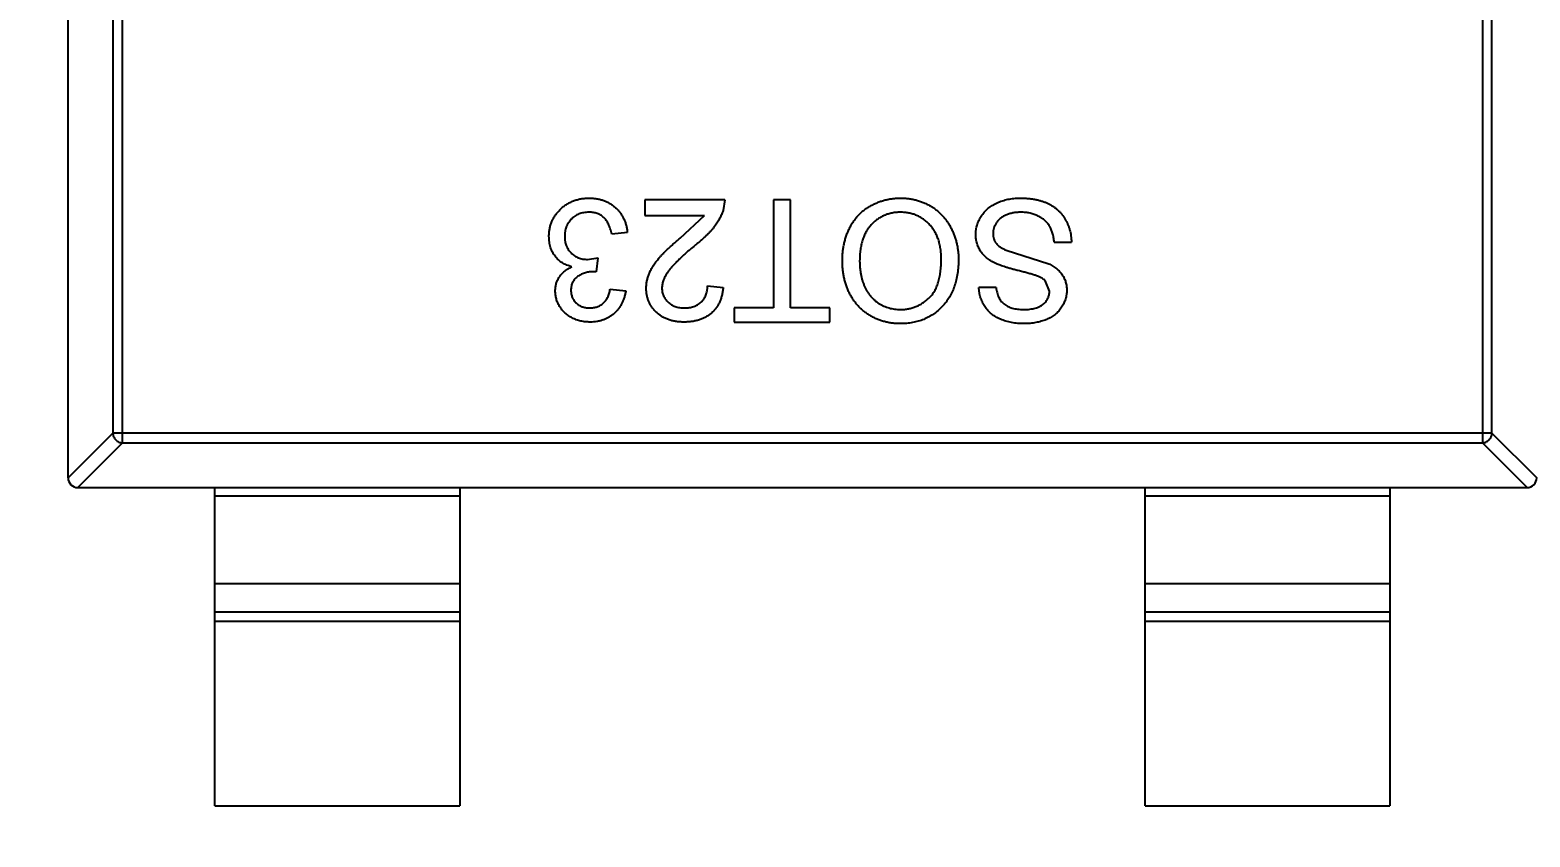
# Model space of a CAD drawing. Header units: inches. Extents: x 398 to 599, y 40 to 151.
# Drawn here: x 549.676 to 552.74, y 80.429 to 82.078 of the extents above; entities that cross this region are included whole.
import ezdxf

# ---------------------------------------------------------------- set-up
doc = ezdxf.new("R2010")
doc.units = ezdxf.units.IN
doc.header["$LTSCALE"] = 1.21
doc.header["$MEASUREMENT"] = 0
doc.header["$PDMODE"] = 3
doc.header["$PDSIZE"] = 0.3125
doc.layers.get('0').update_dxf_attribs({"linetype": 'CONTINUOUS'})
doc.layers.get('Defpoints').update_dxf_attribs({"linetype": 'CONTINUOUS'})
doc.layers.add('DIM', color=3, linetype='CONTINUOUS')
doc.styles.get("Standard").update_dxf_attribs({"font": 'txt', "width": 0.8})
doc.dimstyles.get("Standard").update_dxf_attribs({"dimtxt": 0.15625, "dimasz": 0.1875, "dimexe": 0.125, "dimexo": 0.0625, "dimgap": 0.09, "dimtad": 0, "dimtih": 1, "dimtoh": 1, "dimzin": 4, "dimdsep": 46, "dimtxsty": 'Standard', "dimblk": '_FILLED', "dimblk1": '_FILLED', "dimblk2": '_FILLED', "dimcen": 0.09, "dimazin": 1, "dimtp": 0.01, "dimtm": 0.01, "dimtfac": 1, "dimtofl": 0, "dimtmove": 0, "dimatfit": 3, "dimldrblk": '_FILLED', "dimfxl": 1, "dimtolj": 1, "dimtzin": 4, "dimarcsym": 0})

# ---------------------------------------------------------------- blocks, each defined once
blk = doc.blocks.new('_FILLED')
at = {"color": 0, "linetype": 'ByBlock'}
blk.add_solid([(0, 0), (-1, 0.1667), (-1, -0.1667)], dxfattribs=at)
blk = doc.blocks.new('*D70')
at = {"layer": 'Defpoints', "color": 0}
for p in [(537.241, 87.005), (553.751, 68.4022), (537.241, 64.8591)]:
    blk.add_point(p, dxfattribs=at)
at = {"layer": 'DIM', "color": 0, "lineweight": -2}
for p, q in [((537.241, 86.9425), (537.241, 64.7341)), ((553.751, 68.3397), (553.751, 64.7341)), ((539.241, 64.8591), (542.7394, 64.8591)), ((551.751, 64.8591), (548.2527, 64.8591))]:
    blk.add_line(p, q, dxfattribs=at)
at = {"layer": 'DIM', "color": 0, "lineweight": -2, "xscale": 2, "yscale": 2, "zscale": 2, "rotation": 180}
blk.add_blockref('_FILLED', (537.241, 64.8591), dxfattribs=at)
at = {"layer": 'DIM', "color": 0, "lineweight": -2, "xscale": 2, "yscale": 2, "zscale": 2}
blk.add_blockref('_FILLED', (553.751, 64.8591), dxfattribs=at)
at = {"layer": 'DIM', "color": 0, "insert": (545.496, 64.8591), "char_height": 2, "attachment_point": 5}
blk.add_mtext('\\A1;16.51', dxfattribs=at)

msp = doc.modelspace()

# ---------------------------------------------------------------- linework, layer by layer
at = {"color": 7, "linetype": 'Continuous'}
for p, q in [((549.7537, 81.163), (549.7537, 82.823)), ((549.8451, 82.7318), (549.8451, 81.2541)), ((549.8648, 81.2344), (549.8648, 82.7515)), ((552.6426, 82.7515), (552.6426, 81.2344)), ((552.6623, 81.2541), (552.6623, 82.7318)), ((550.9315, 81.7311), (550.9315, 81.6991)), ((551.095, 81.7311), (550.9315, 81.7311)), ((551.095, 81.7311), (551.0916, 81.7089)), ((551.1944, 81.7311), (551.1944, 81.51)), ((551.2296, 81.7311), (551.1944, 81.7311)), ((551.2296, 81.51), (551.2296, 81.7311)), ((550.9315, 81.6991), (551.0538, 81.6991)), ((551.0041, 81.6527), (551.0538, 81.6991)), ((550.8963, 81.6638), (550.8642, 81.6606)), ((551.6697, 81.6281), (551.7568, 81.6004)), ((551.7681, 81.6446), (551.8033, 81.6446)), ((550.8149, 81.6091), (550.8357, 81.6125)), ((550.8357, 81.6125), (550.8324, 81.5837)), ((550.8324, 81.5837), (550.8278, 81.584)), ((551.7585, 81.5441), (551.7495, 81.5662)), ((550.861, 81.5484), (550.8931, 81.5452)), ((551.0597, 81.5549), (551.0918, 81.5516)), ((551.6495, 81.5516), (551.6142, 81.5516)), ((551.1142, 81.51), (551.1142, 81.4811)), ((551.1944, 81.51), (551.1142, 81.51)), ((551.3097, 81.51), (551.2296, 81.51)), ((551.3097, 81.4811), (551.3097, 81.51)), ((551.1142, 81.4811), (551.3097, 81.4811)), ((549.7537, 81.1627), (549.8451, 81.2541)), ((549.8648, 81.2344), (549.7734, 81.143)), ((552.6623, 81.2541), (549.8451, 81.2541)), ((549.8648, 81.2344), (552.6426, 81.2344)), ((552.734, 81.143), (552.6426, 81.2344)), ((552.6623, 81.2541), (552.7537, 81.1627)), ((549.7737, 81.143), (552.7337, 81.143)), ((550.0537, 80.493), (550.0537, 81.143)), ((550.5537, 81.143), (550.5537, 80.493)), ((551.9537, 80.493), (551.9537, 81.143)), ((552.4537, 81.143), (552.4537, 80.493)), ((550.5537, 81.1252), (550.0537, 81.1252)), ((552.4537, 81.1252), (551.9537, 81.1252)), ((550.0537, 80.9469), (550.5537, 80.9469)), ((551.9537, 80.9469), (552.4537, 80.9469)), ((550.0537, 80.8889), (550.5537, 80.8889)), ((550.5537, 80.8691), (550.0537, 80.8691)), ((551.9537, 80.8889), (552.4537, 80.8889)), ((552.4537, 80.8691), (551.9537, 80.8691)), ((550.0537, 80.493), (550.5537, 80.493)), ((551.9537, 80.493), (552.4537, 80.493))]:
    msp.add_line(p, q, dxfattribs=at)
for centre, radius, start, end in [((553.751, 92.925), 23, 281.22586, 258.77532), ((553.751, 92.925), 22.75, 294.44334, 241.13427), ((549.7737, 81.163), 0.02, 180, 270), ((552.7337, 81.163), 0.02, 270, 0)]:
    msp.add_arc(centre, radius, start, end, dxfattribs=at)
for points, knots in [([(550.736, 81.6559), (550.7361, 81.6586), (550.7362, 81.6639), (550.7373, 81.6717), (550.7392, 81.6791), (550.7418, 81.6863), (550.745, 81.6931), (550.7491, 81.6996), (550.7539, 81.7058), (550.7593, 81.7116), (550.7653, 81.717), (550.7717, 81.7216), (550.7786, 81.7256), (550.7858, 81.7288), (550.7934, 81.7313), (550.8014, 81.7331), (550.8098, 81.7341), (550.8156, 81.7343), (550.8185, 81.7343)], [0, 0, 0, 0, 0.063503, 0.124805, 0.18492, 0.244376, 0.303775, 0.364133, 0.425376, 0.488388, 0.551743, 0.61386, 0.67564, 0.737737, 0.800417, 0.864658, 0.930985, 1, 1, 1, 1]), ([(550.8185, 81.7343), (550.8211, 81.7343), (550.8263, 81.7342), (550.8339, 81.7332), (550.8411, 81.7317), (550.848, 81.7295), (550.8545, 81.7268), (550.8607, 81.7234), (550.8666, 81.7194), (550.8721, 81.7148), (550.8771, 81.7097), (550.8816, 81.7042), (550.8854, 81.6984), (550.8888, 81.6922), (550.8916, 81.6856), (550.8937, 81.6787), (550.8954, 81.6714), (550.896, 81.6664), (550.8963, 81.6638)], [0, 0, 0, 0, 0.067794, 0.133464, 0.196934, 0.258481, 0.319787, 0.380431, 0.44099, 0.502867, 0.564806, 0.625526, 0.685604, 0.746041, 0.807347, 0.869717, 0.93379, 1, 1, 1, 1]), ([(551.3354, 81.6065), (551.3354, 81.6096), (551.3355, 81.6158), (551.3362, 81.6248), (551.3375, 81.6336), (551.3391, 81.6422), (551.3413, 81.6505), (551.3438, 81.6586), (551.347, 81.6664), (551.3505, 81.674), (551.3545, 81.6812), (551.3589, 81.688), (551.3637, 81.6943), (551.3689, 81.7002), (551.3745, 81.7056), (551.3805, 81.7106), (551.3869, 81.7151), (551.3937, 81.7191), (551.4008, 81.7227), (551.408, 81.7258), (551.4153, 81.7285), (551.4228, 81.7306), (551.4304, 81.7323), (551.4381, 81.7335), (551.446, 81.7342), (551.4513, 81.7343), (551.454, 81.7343)], [0, 0, 0, 0, 0.04756, 0.093962, 0.139112, 0.183626, 0.227457, 0.270703, 0.313611, 0.35626, 0.398366, 0.439557, 0.480045, 0.519888, 0.559658, 0.599421, 0.639208, 0.679668, 0.72002, 0.759859, 0.79956, 0.839199, 0.878956, 0.918794, 0.959083, 1, 1, 1, 1]), ([(551.454, 81.7343), (551.4568, 81.7343), (551.4625, 81.7342), (551.4709, 81.7334), (551.4791, 81.7321), (551.4871, 81.7302), (551.4948, 81.7278), (551.5023, 81.7249), (551.5096, 81.7215), (551.5166, 81.7176), (551.5233, 81.7131), (551.5295, 81.7083), (551.5354, 81.7031), (551.5408, 81.6975), (551.5459, 81.6916), (551.5505, 81.6852), (551.5547, 81.6784), (551.5584, 81.6713), (551.5618, 81.664), (551.5646, 81.6565), (551.5671, 81.6489), (551.5691, 81.6412), (551.5706, 81.6334), (551.5717, 81.6255), (551.5725, 81.6175), (551.5725, 81.6121), (551.5726, 81.6094)], [0, 0, 0, 0, 0.044697, 0.088534, 0.131409, 0.173814, 0.215715, 0.257247, 0.298848, 0.340604, 0.382029, 0.42297, 0.463632, 0.504048, 0.544591, 0.584964, 0.626265, 0.667979, 0.709943, 0.751382, 0.792619, 0.833948, 0.875008, 0.916446, 0.957907, 1, 1, 1, 1]), ([(551.6078, 81.6602), (551.6079, 81.6634), (551.6082, 81.6699), (551.6104, 81.6795), (551.6139, 81.6888), (551.618, 81.6961), (551.6219, 81.7017), (551.6252, 81.7058), (551.6288, 81.7095), (551.6327, 81.713), (551.6369, 81.7163), (551.6414, 81.7193), (551.6462, 81.7221), (551.653, 81.7256), (551.6621, 81.7291), (551.6737, 81.7321), (551.6859, 81.734), (551.6943, 81.7342), (551.6986, 81.7343)], [0, 0, 0, 0, 0.074816, 0.148535, 0.223872, 0.301297, 0.340894, 0.38034, 0.420127, 0.45995, 0.500831, 0.541907, 0.584439, 0.62808, 0.717267, 0.80786, 0.901925, 1, 1, 1, 1]), ([(551.6986, 81.7343), (551.7013, 81.7343), (551.7067, 81.7343), (551.7145, 81.7337), (551.722, 81.733), (551.7292, 81.7318), (551.736, 81.7303), (551.7425, 81.7285), (551.7487, 81.7264), (551.7545, 81.724), (551.76, 81.7211), (551.7652, 81.7181), (551.7701, 81.7146), (551.7746, 81.7107), (551.779, 81.7067), (551.7829, 81.7022), (551.7866, 81.6974), (551.7899, 81.6923), (551.7929, 81.6869), (551.7956, 81.6814), (551.7978, 81.6757), (551.7997, 81.6698), (551.8012, 81.6638), (551.8023, 81.6575), (551.8031, 81.6511), (551.8032, 81.6468), (551.8033, 81.6446)], [0, 0, 0, 0, 0.052493, 0.102825, 0.151397, 0.198033, 0.242876, 0.285999, 0.327849, 0.368395, 0.407852, 0.446838, 0.485166, 0.523341, 0.561602, 0.59992, 0.638496, 0.677791, 0.71729, 0.756605, 0.796068, 0.835886, 0.875714, 0.916263, 0.95776, 1, 1, 1, 1]), ([(550.8173, 81.7055), (550.8155, 81.7055), (550.812, 81.7054), (550.8068, 81.7047), (550.8018, 81.7036), (550.7972, 81.702), (550.7929, 81.7), (550.7888, 81.6975), (550.785, 81.6946), (550.7815, 81.6912), (550.7784, 81.6875), (550.7756, 81.6836), (550.7733, 81.6795), (550.7713, 81.6752), (550.7699, 81.6706), (550.7688, 81.6658), (550.7682, 81.6608), (550.7681, 81.6574), (550.7681, 81.6557)], [0, 0, 0, 0, 0.069461, 0.135658, 0.19962, 0.261651, 0.322053, 0.38234, 0.443223, 0.50493, 0.56682, 0.6276, 0.687476, 0.747351, 0.808174, 0.870133, 0.933721, 1, 1, 1, 1]), ([(550.8642, 81.6606), (550.8638, 81.6625), (550.863, 81.6663), (550.8614, 81.6716), (550.8597, 81.6766), (550.8576, 81.681), (550.8556, 81.6852), (550.8532, 81.6888), (550.8506, 81.6921), (550.8479, 81.695), (550.8449, 81.6975), (550.8417, 81.6997), (550.8382, 81.7015), (550.8345, 81.7029), (550.8305, 81.7041), (550.8264, 81.7049), (550.8219, 81.7054), (550.8189, 81.7055), (550.8173, 81.7055)], [0, 0, 0, 0, 0.082566, 0.15976, 0.233155, 0.301356, 0.365752, 0.426437, 0.484185, 0.539549, 0.593156, 0.647048, 0.701446, 0.757, 0.81384, 0.873058, 0.934963, 1, 1, 1, 1]), ([(551.0916, 81.7089), (551.0906, 81.706), (551.0884, 81.7), (551.084, 81.6914), (551.0789, 81.6828), (551.0739, 81.6759), (551.0693, 81.6703), (551.0654, 81.666), (551.0612, 81.6615), (551.0565, 81.657), (551.0515, 81.6523), (551.046, 81.6474), (551.0402, 81.6425), (551.0361, 81.6393), (551.034, 81.6376)], [0, 0, 0, 0, 0.100388, 0.204407, 0.310686, 0.422157, 0.480685, 0.543238, 0.6095, 0.679555, 0.753841, 0.831641, 0.913813, 1, 1, 1, 1]), ([(551.4541, 81.7055), (551.4511, 81.7054), (551.4453, 81.7053), (551.4368, 81.7041), (551.4286, 81.702), (551.4209, 81.6992), (551.4136, 81.6955), (551.4066, 81.6911), (551.4001, 81.6857), (551.394, 81.6797), (551.3885, 81.6729), (551.3836, 81.6654), (551.3797, 81.6572), (551.3763, 81.6483), (551.3738, 81.6387), (551.3719, 81.6285), (551.3708, 81.6176), (551.3707, 81.6101), (551.3706, 81.6063)], [0, 0, 0, 0, 0.061055, 0.119545, 0.176806, 0.232956, 0.288583, 0.344667, 0.401662, 0.46054, 0.520477, 0.581213, 0.643431, 0.707961, 0.775371, 0.846414, 0.921152, 1, 1, 1, 1]), ([(551.5373, 81.6098), (551.5372, 81.6134), (551.5371, 81.6205), (551.5359, 81.6307), (551.5341, 81.6404), (551.5316, 81.6496), (551.5282, 81.658), (551.5241, 81.666), (551.5193, 81.6733), (551.5138, 81.68), (551.5077, 81.686), (551.5011, 81.6912), (551.4942, 81.6956), (551.4869, 81.6992), (551.4793, 81.702), (551.4712, 81.704), (551.4628, 81.7053), (551.457, 81.7054), (551.4541, 81.7055)], [0, 0, 0, 0, 0.075964, 0.148125, 0.217201, 0.2833, 0.347202, 0.4093, 0.470426, 0.531588, 0.591739, 0.650258, 0.707303, 0.764208, 0.821148, 0.879119, 0.938423, 1, 1, 1, 1]), ([(551.7002, 81.7055), (551.6973, 81.7054), (551.6918, 81.7053), (551.6839, 81.7041), (551.6764, 81.7024), (551.6695, 81.6997), (551.6632, 81.6966), (551.6578, 81.6927), (551.6531, 81.6883), (551.6495, 81.6834), (551.6466, 81.6782), (551.6446, 81.6728), (551.6433, 81.6674), (551.6431, 81.6637), (551.6431, 81.6619)], [0, 0, 0, 0, 0.105584, 0.205868, 0.300947, 0.393002, 0.480949, 0.562874, 0.641461, 0.717742, 0.791772, 0.862716, 0.931777, 1, 1, 1, 1]), ([(551.7681, 81.6446), (551.7677, 81.6478), (551.7669, 81.6538), (551.7649, 81.6625), (551.7622, 81.6702), (551.7588, 81.6772), (551.7544, 81.6833), (551.7491, 81.6889), (551.7427, 81.6936), (551.7355, 81.6979), (551.7274, 81.7013), (551.7187, 81.7037), (551.7096, 81.7052), (551.7034, 81.7054), (551.7002, 81.7055)], [0, 0, 0, 0, 0.093796, 0.180188, 0.260363, 0.334847, 0.407093, 0.481448, 0.559271, 0.64227, 0.728586, 0.815978, 0.906035, 1, 1, 1, 1]), ([(551.6512, 81.5997), (551.6494, 81.6006), (551.6459, 81.6022), (551.6409, 81.605), (551.6362, 81.6078), (551.6319, 81.6109), (551.628, 81.6142), (551.6244, 81.6176), (551.6212, 81.6211), (551.6184, 81.6249), (551.6159, 81.6288), (551.6137, 81.6329), (551.6119, 81.6371), (551.6104, 81.6414), (551.6093, 81.6459), (551.6084, 81.6505), (551.6079, 81.6553), (551.6078, 81.6585), (551.6078, 81.6602)], [0, 0, 0, 0, 0.074931, 0.147078, 0.216364, 0.282503, 0.346688, 0.408836, 0.469262, 0.528432, 0.587001, 0.644416, 0.702189, 0.759767, 0.81849, 0.877633, 0.93802, 1, 1, 1, 1]), ([(551.6431, 81.6619), (551.6432, 81.6601), (551.6433, 81.6565), (551.6444, 81.6514), (551.6464, 81.6467), (551.6491, 81.6422), (551.6528, 81.6381), (551.6574, 81.6344), (551.6632, 81.631), (551.6675, 81.6291), (551.6697, 81.6281)], [0, 0, 0, 0, 0.117768, 0.230176, 0.339843, 0.450625, 0.566943, 0.696021, 0.839438, 1, 1, 1, 1]), ([(550.7829, 81.5943), (550.7811, 81.5947), (550.7776, 81.5956), (550.7726, 81.5974), (550.7678, 81.5996), (550.7633, 81.602), (550.7592, 81.6049), (550.7553, 81.6081), (550.7517, 81.6117), (550.7485, 81.6155), (550.7455, 81.6196), (550.743, 81.6241), (550.7409, 81.6288), (550.739, 81.6337), (550.7377, 81.6389), (550.7368, 81.6444), (550.7361, 81.6501), (550.7361, 81.6539), (550.736, 81.6559)], [0, 0, 0, 0, 0.065828, 0.128938, 0.190858, 0.251186, 0.310974, 0.37005, 0.429672, 0.489507, 0.549975, 0.610075, 0.670915, 0.732909, 0.796711, 0.861825, 0.929892, 1, 1, 1, 1]), ([(550.7681, 81.6557), (550.7681, 81.654), (550.7682, 81.6508), (550.7688, 81.646), (550.7698, 81.6415), (550.7713, 81.6372), (550.7732, 81.6331), (550.7754, 81.6293), (550.7782, 81.6256), (550.7812, 81.6223), (550.7846, 81.6192), (550.7883, 81.6165), (550.7922, 81.6142), (550.7963, 81.6124), (550.8006, 81.6109), (550.8052, 81.6099), (550.81, 81.6092), (550.8133, 81.6092), (550.8149, 81.6091)], [0, 0, 0, 0, 0.067051, 0.13118, 0.193722, 0.254499, 0.314763, 0.375117, 0.436023, 0.498297, 0.560571, 0.621619, 0.681973, 0.742853, 0.804272, 0.867473, 0.932273, 1, 1, 1, 1]), ([(550.9347, 81.5501), (550.9348, 81.5526), (550.9349, 81.5576), (550.936, 81.565), (550.9379, 81.5723), (550.9403, 81.5796), (550.9436, 81.587), (550.9479, 81.5945), (550.9531, 81.6022), (550.9581, 81.6087), (550.9628, 81.6142), (550.967, 81.6187), (550.9718, 81.6235), (550.977, 81.6287), (550.983, 81.6342), (550.9895, 81.6401), (550.9966, 81.6463), (551.0015, 81.6505), (551.0041, 81.6527)], [0, 0, 0, 0, 0.057945, 0.116018, 0.174826, 0.234683, 0.296827, 0.364061, 0.436192, 0.51426, 0.556976, 0.604856, 0.657675, 0.715751, 0.77884, 0.847501, 0.921228, 1, 1, 1, 1]), ([(551.034, 81.6376), (551.0308, 81.6349), (551.0246, 81.6297), (551.0158, 81.622), (551.0078, 81.6148), (551.0007, 81.608), (550.9945, 81.6018), (550.989, 81.596), (550.9843, 81.5908), (550.9804, 81.5859), (550.9772, 81.5813), (550.9744, 81.5767), (550.9721, 81.5723), (550.9702, 81.5678), (550.9686, 81.5634), (550.9676, 81.5591), (550.9669, 81.5547), (550.9668, 81.5519), (550.9668, 81.5504)], [0, 0, 0, 0, 0.11141, 0.214526, 0.309417, 0.396087, 0.474284, 0.544374, 0.60642, 0.660582, 0.709794, 0.756451, 0.800767, 0.843168, 0.884295, 0.923885, 0.962359, 1, 1, 1, 1]), ([(551.4538, 81.4779), (551.451, 81.478), (551.4454, 81.4781), (551.4371, 81.4788), (551.429, 81.4801), (551.4212, 81.4819), (551.4135, 81.4843), (551.4061, 81.487), (551.3989, 81.4904), (551.3919, 81.4943), (551.3852, 81.4986), (551.3789, 81.5033), (551.373, 81.5084), (551.3675, 81.5139), (551.3625, 81.5199), (551.3578, 81.5262), (551.3536, 81.5329), (551.3498, 81.5401), (551.3464, 81.5475), (551.3435, 81.5552), (551.341, 81.5632), (551.3389, 81.5714), (551.3374, 81.5798), (551.3362, 81.5885), (551.3355, 81.5974), (551.3354, 81.6035), (551.3354, 81.6065)], [0, 0, 0, 0, 0.043099, 0.085587, 0.126908, 0.167967, 0.20845, 0.249025, 0.289281, 0.33001, 0.370598, 0.410466, 0.450033, 0.489688, 0.529116, 0.569037, 0.609703, 0.650759, 0.692509, 0.734219, 0.776707, 0.819552, 0.863351, 0.907839, 0.953334, 1, 1, 1, 1]), ([(551.3706, 81.6063), (551.3707, 81.6038), (551.3707, 81.599), (551.3712, 81.5918), (551.372, 81.5849), (551.373, 81.5782), (551.3745, 81.5718), (551.3762, 81.5655), (551.3783, 81.5596), (551.3806, 81.5539), (551.3833, 81.5484), (551.3862, 81.5433), (551.3895, 81.5385), (551.393, 81.5339), (551.3969, 81.5298), (551.401, 81.5259), (551.4054, 81.5223), (551.4101, 81.5191), (551.415, 81.5162), (551.4201, 81.5137), (551.4253, 81.5115), (551.4307, 81.5098), (551.4362, 81.5085), (551.4419, 81.5074), (551.4477, 81.5069), (551.4516, 81.5068), (551.4536, 81.5068)], [0, 0, 0, 0, 0.050852, 0.099752, 0.147438, 0.194086, 0.239171, 0.28334, 0.326577, 0.368936, 0.410572, 0.451051, 0.490877, 0.530044, 0.568937, 0.607578, 0.64642, 0.685679, 0.724799, 0.763513, 0.802173, 0.84074, 0.879649, 0.919071, 0.959098, 1, 1, 1, 1]), ([(551.4536, 81.5068), (551.4564, 81.5068), (551.462, 81.5069), (551.4701, 81.5082), (551.478, 81.51), (551.4856, 81.5125), (551.4928, 81.5159), (551.4998, 81.5201), (551.5064, 81.5249), (551.5128, 81.5305), (551.5187, 81.5369), (551.5237, 81.5444), (551.5279, 81.5529), (551.5314, 81.5624), (551.5341, 81.5729), (551.5359, 81.5843), (551.5371, 81.5967), (551.5372, 81.6054), (551.5373, 81.6098)], [0, 0, 0, 0, 0.055943, 0.110382, 0.164048, 0.216759, 0.269601, 0.323009, 0.377581, 0.433449, 0.490922, 0.550625, 0.613117, 0.679861, 0.751358, 0.828261, 0.910795, 1, 1, 1, 1]), ([(551.5726, 81.6094), (551.5725, 81.6044), (551.5723, 81.5947), (551.5707, 81.5804), (551.5681, 81.5671), (551.5645, 81.5545), (551.5598, 81.5428), (551.5542, 81.5319), (551.5473, 81.5219), (551.5396, 81.5127), (551.531, 81.5046), (551.5218, 81.4974), (551.5119, 81.4914), (551.5015, 81.4864), (551.4904, 81.4826), (551.4787, 81.4799), (551.4665, 81.4782), (551.4581, 81.478), (551.4538, 81.4779)], [0, 0, 0, 0, 0.075226, 0.146575, 0.2145, 0.27953, 0.342403, 0.403496, 0.463762, 0.523864, 0.583252, 0.641302, 0.698898, 0.756295, 0.814628, 0.874325, 0.935783, 1, 1, 1, 1]), ([(551.7495, 81.5662), (551.7486, 81.5669), (551.7467, 81.5685), (551.7431, 81.5707), (551.7387, 81.5729), (551.7334, 81.5751), (551.7272, 81.5773), (551.7201, 81.5795), (551.7122, 81.5818), (551.7036, 81.5839), (551.6949, 81.5861), (551.6866, 81.5882), (551.679, 81.5903), (551.6721, 81.5923), (551.6659, 81.5942), (551.6604, 81.5961), (551.6555, 81.5979), (551.6526, 81.5991), (551.6512, 81.5997)], [0, 0, 0, 0, 0.032743, 0.07241, 0.119611, 0.174673, 0.237345, 0.308352, 0.38763, 0.474784, 0.563332, 0.645136, 0.720203, 0.789134, 0.851497, 0.907331, 0.956969, 1, 1, 1, 1]), ([(551.7568, 81.6004), (551.7597, 81.5988), (551.7654, 81.5958), (551.7731, 81.5903), (551.7795, 81.5842), (551.7847, 81.5775), (551.7888, 81.5704), (551.7916, 81.5627), (551.7934, 81.5547), (551.7936, 81.5492), (551.7937, 81.5464)], [0, 0, 0, 0, 0.144805, 0.279512, 0.406394, 0.527502, 0.645393, 0.761885, 0.878942, 1, 1, 1, 1]), ([(550.7488, 81.5447), (550.7489, 81.5473), (550.7492, 81.5524), (550.7508, 81.5599), (550.7536, 81.567), (550.7573, 81.5737), (550.7622, 81.5799), (550.7681, 81.5855), (550.7751, 81.5904), (550.7803, 81.5929), (550.7829, 81.5943)], [0, 0, 0, 0, 0.121951, 0.240787, 0.35855, 0.479066, 0.601519, 0.727551, 0.859932, 1, 1, 1, 1]), ([(550.8278, 81.584), (550.8248, 81.5839), (550.819, 81.5837), (550.8106, 81.5819), (550.8026, 81.579), (550.7964, 81.5755), (550.7919, 81.5723), (550.789, 81.5694), (550.7864, 81.5663), (550.7844, 81.5627), (550.7828, 81.5589), (550.7817, 81.5548), (550.781, 81.5504), (550.7809, 81.5473), (550.7809, 81.5457)], [0, 0, 0, 0, 0.129789, 0.254605, 0.378435, 0.50292, 0.565018, 0.624848, 0.683448, 0.742765, 0.802757, 0.86522, 0.930779, 1, 1, 1, 1]), ([(550.82, 81.4811), (550.8167, 81.4812), (550.8103, 81.4814), (550.8009, 81.4831), (550.7918, 81.4858), (550.7833, 81.4896), (550.7754, 81.4942), (550.7684, 81.4997), (550.7624, 81.506), (550.7576, 81.513), (550.7537, 81.5206), (550.7509, 81.5284), (550.7492, 81.5365), (550.7489, 81.5419), (550.7488, 81.5447)], [0, 0, 0, 0, 0.092054, 0.181008, 0.26913, 0.357137, 0.443549, 0.526433, 0.607453, 0.688385, 0.767854, 0.845531, 0.922529, 1, 1, 1, 1]), ([(550.7809, 81.5457), (550.7809, 81.5445), (550.781, 81.542), (550.7815, 81.5383), (550.7823, 81.5349), (550.7835, 81.5316), (550.785, 81.5285), (550.7869, 81.5255), (550.789, 81.5227), (550.7915, 81.5201), (550.7942, 81.5177), (550.7972, 81.5157), (550.8004, 81.5139), (550.8037, 81.5125), (550.8073, 81.5114), (550.811, 81.5106), (550.8149, 81.51), (550.8176, 81.51), (550.819, 81.51)], [0, 0, 0, 0, 0.065093, 0.127304, 0.188122, 0.247131, 0.306077, 0.365678, 0.426103, 0.487841, 0.550317, 0.611805, 0.672737, 0.734883, 0.79768, 0.862475, 0.929775, 1, 1, 1, 1]), ([(550.819, 81.51), (550.8216, 81.5101), (550.8268, 81.5103), (550.8342, 81.5122), (550.841, 81.5152), (550.8459, 81.5187), (550.8495, 81.5221), (550.8519, 81.525), (550.854, 81.5282), (550.8559, 81.5316), (550.8576, 81.5354), (550.8591, 81.5395), (550.8602, 81.5438), (550.8607, 81.5469), (550.861, 81.5484)], [0, 0, 0, 0, 0.127797, 0.246795, 0.362284, 0.477652, 0.536237, 0.59559, 0.656344, 0.719085, 0.784349, 0.852876, 0.924551, 1, 1, 1, 1]), ([(550.8931, 81.5452), (550.8926, 81.5428), (550.8916, 81.5379), (550.8896, 81.5309), (550.8871, 81.5243), (550.8842, 81.5182), (550.8809, 81.5124), (550.8771, 81.5071), (550.8729, 81.5023), (550.8683, 81.4978), (550.8633, 81.4939), (550.858, 81.4905), (550.8524, 81.4876), (550.8465, 81.4853), (550.8402, 81.4834), (550.8337, 81.4821), (550.8269, 81.4813), (550.8223, 81.4812), (550.82, 81.4811)], [0, 0, 0, 0, 0.071036, 0.139343, 0.204958, 0.268332, 0.330129, 0.390664, 0.450861, 0.510587, 0.570374, 0.629455, 0.687994, 0.747581, 0.807839, 0.870034, 0.93381, 1, 1, 1, 1]), ([(551.0117, 81.4811), (551.0088, 81.4812), (551.0031, 81.4813), (550.9949, 81.4823), (550.9872, 81.4838), (550.9799, 81.4859), (550.9731, 81.4888), (550.9667, 81.4922), (550.9608, 81.4962), (550.9554, 81.5009), (550.9506, 81.5059), (550.9463, 81.5114), (550.9428, 81.5171), (550.9398, 81.5231), (550.9375, 81.5295), (550.9359, 81.5361), (550.9349, 81.543), (550.9348, 81.5477), (550.9347, 81.5501)], [0, 0, 0, 0, 0.074712, 0.145539, 0.213339, 0.278615, 0.342094, 0.40389, 0.465063, 0.526577, 0.587328, 0.64638, 0.704345, 0.761672, 0.819418, 0.878039, 0.937796, 1, 1, 1, 1]), ([(550.9668, 81.5504), (550.9668, 81.549), (550.9669, 81.5463), (550.9675, 81.5422), (550.9684, 81.5384), (550.9699, 81.5347), (550.9716, 81.5311), (550.9739, 81.5278), (550.9764, 81.5246), (550.9794, 81.5216), (550.9826, 81.5189), (550.9862, 81.5165), (550.9899, 81.5145), (550.994, 81.5128), (550.9982, 81.5116), (551.0027, 81.5107), (551.0075, 81.5101), (551.0107, 81.51), (551.0124, 81.51)], [0, 0, 0, 0, 0.061762, 0.121174, 0.179421, 0.236843, 0.294322, 0.353191, 0.412721, 0.474522, 0.537057, 0.599591, 0.662367, 0.725246, 0.790316, 0.857724, 0.927232, 1, 1, 1, 1]), ([(551.0918, 81.5516), (551.0915, 81.5489), (551.0908, 81.5434), (551.0892, 81.5355), (551.087, 81.5282), (551.0843, 81.5214), (551.081, 81.515), (551.0772, 81.5092), (551.0727, 81.5039), (551.0678, 81.4991), (551.0624, 81.4949), (551.0564, 81.4912), (551.0501, 81.4881), (551.0432, 81.4855), (551.036, 81.4836), (551.0283, 81.4822), (551.0201, 81.4813), (551.0145, 81.4812), (551.0117, 81.4811)], [0, 0, 0, 0, 0.070675, 0.137493, 0.201473, 0.262869, 0.32255, 0.380737, 0.43822, 0.495487, 0.553484, 0.611346, 0.670644, 0.731587, 0.794183, 0.859445, 0.928208, 1, 1, 1, 1]), ([(551.0124, 81.51), (551.0141, 81.51), (551.0175, 81.5101), (551.0225, 81.5107), (551.0272, 81.5115), (551.0316, 81.5129), (551.0358, 81.5145), (551.0397, 81.5166), (551.0434, 81.519), (551.0468, 81.5218), (551.0498, 81.525), (551.0525, 81.5284), (551.0547, 81.5321), (551.0565, 81.5361), (551.0579, 81.5404), (551.059, 81.5449), (551.0596, 81.5498), (551.0597, 81.5531), (551.0597, 81.5549)], [0, 0, 0, 0, 0.070696, 0.138358, 0.20337, 0.2657, 0.327256, 0.386512, 0.445858, 0.505173, 0.56378, 0.622343, 0.680824, 0.739795, 0.800801, 0.864239, 0.930631, 1, 1, 1, 1]), ([(551.7069, 81.4779), (551.7025, 81.478), (551.6938, 81.4782), (551.6812, 81.4799), (551.6695, 81.4827), (551.6603, 81.4859), (551.6535, 81.4891), (551.6487, 81.4916), (551.6442, 81.4945), (551.64, 81.4976), (551.6361, 81.501), (551.6326, 81.5047), (551.6292, 81.5086), (551.6253, 81.5141), (551.6211, 81.5215), (551.6175, 81.5311), (551.615, 81.5411), (551.6145, 81.5481), (551.6142, 81.5516)], [0, 0, 0, 0, 0.100475, 0.195644, 0.286083, 0.372983, 0.415026, 0.456052, 0.495939, 0.535566, 0.574087, 0.612519, 0.651081, 0.689513, 0.766237, 0.84235, 0.919974, 1, 1, 1, 1]), ([(551.6495, 81.5516), (551.6497, 81.5499), (551.6501, 81.5464), (551.6512, 81.5413), (551.6528, 81.5366), (551.6545, 81.5322), (551.6567, 81.5282), (551.6592, 81.5244), (551.6621, 81.5211), (551.6654, 81.5181), (551.669, 81.5154), (551.673, 81.5131), (551.6775, 81.5111), (551.6823, 81.5095), (551.6875, 81.5083), (551.6932, 81.5074), (551.6992, 81.5069), (551.7034, 81.5068), (551.7055, 81.5068)], [0, 0, 0, 0, 0.067155, 0.131403, 0.192732, 0.251253, 0.307704, 0.362699, 0.417778, 0.472304, 0.527873, 0.58523, 0.645057, 0.707952, 0.774434, 0.84494, 0.920404, 1, 1, 1, 1]), ([(551.7055, 81.5068), (551.7077, 81.5068), (551.712, 81.5068), (551.7183, 81.5074), (551.724, 81.5082), (551.7293, 81.5094), (551.7341, 81.511), (551.7385, 81.5128), (551.7424, 81.5151), (551.7458, 81.5176), (551.7488, 81.5205), (551.7513, 81.5234), (551.7536, 81.5265), (551.7554, 81.5297), (551.7568, 81.5331), (551.7577, 81.5367), (551.7584, 81.5403), (551.7584, 81.5428), (551.7585, 81.5441)], [0, 0, 0, 0, 0.091511, 0.177143, 0.257108, 0.331198, 0.400592, 0.465625, 0.526973, 0.585443, 0.641399, 0.695044, 0.746782, 0.796959, 0.847545, 0.897439, 0.947649, 1, 1, 1, 1]), ([(551.7937, 81.5464), (551.7936, 81.5433), (551.7934, 81.5371), (551.7913, 81.5281), (551.7879, 81.5194), (551.7841, 81.5125), (551.7804, 81.5072), (551.7773, 81.5035), (551.7738, 81.5), (551.7701, 81.4968), (551.7661, 81.4938), (551.7618, 81.491), (551.7571, 81.4886), (551.7505, 81.4855), (551.7417, 81.4825), (551.7306, 81.4798), (551.7189, 81.4783), (551.711, 81.478), (551.7069, 81.4779)], [0, 0, 0, 0, 0.074995, 0.149165, 0.223664, 0.300412, 0.33957, 0.378921, 0.418096, 0.45823, 0.498427, 0.539708, 0.582216, 0.625824, 0.715481, 0.807384, 0.901634, 1, 1, 1, 1]), ([(549.8451, 81.2541), (549.8452, 81.2515), (549.8463, 81.2465), (549.8507, 81.24), (549.8572, 81.2356), (549.8623, 81.2345), (549.8648, 81.2344)], [0, 0, 0, 0, 0.249032, 0.5, 0.750968, 1, 1, 1, 1]), ([(552.6426, 81.2344), (552.6451, 81.2345), (552.6502, 81.2356), (552.6566, 81.24), (552.661, 81.2465), (552.6622, 81.2515), (552.6623, 81.2541)], [0, 0, 0, 0, 0.249032, 0.5, 0.750968, 1, 1, 1, 1])]:
    msp.add_open_spline(points, degree=3, knots=knots, dxfattribs=at)

# ---------------------------------------------------------------- dimensions: what is measured, and where the dimension line sits
at = {"layer": 'DIM'}
dim = msp.add_linear_dim(base=(537.241, 64.8591), p1=(553.751, 68.4022), p2=(537.241, 87.005), dimstyle='Standard', override={"dimtxt": 2, "dimasz": 2, "dimtih": 0, "dimtoh": 0, "dimzin": 0, "dimcen": 0.198, "dimadec": 0, "dimazin": 0, "dimtp": 0, "dimtm": 0, "dimtdec": 4, "dimtzin": 0}, dxfattribs=at)
dim.commit()
dim.dimension.update_dxf_attribs({"geometry": '*D70', "text_midpoint": (545.496, 64.8591)})

doc.saveas('drawing.dxf')
